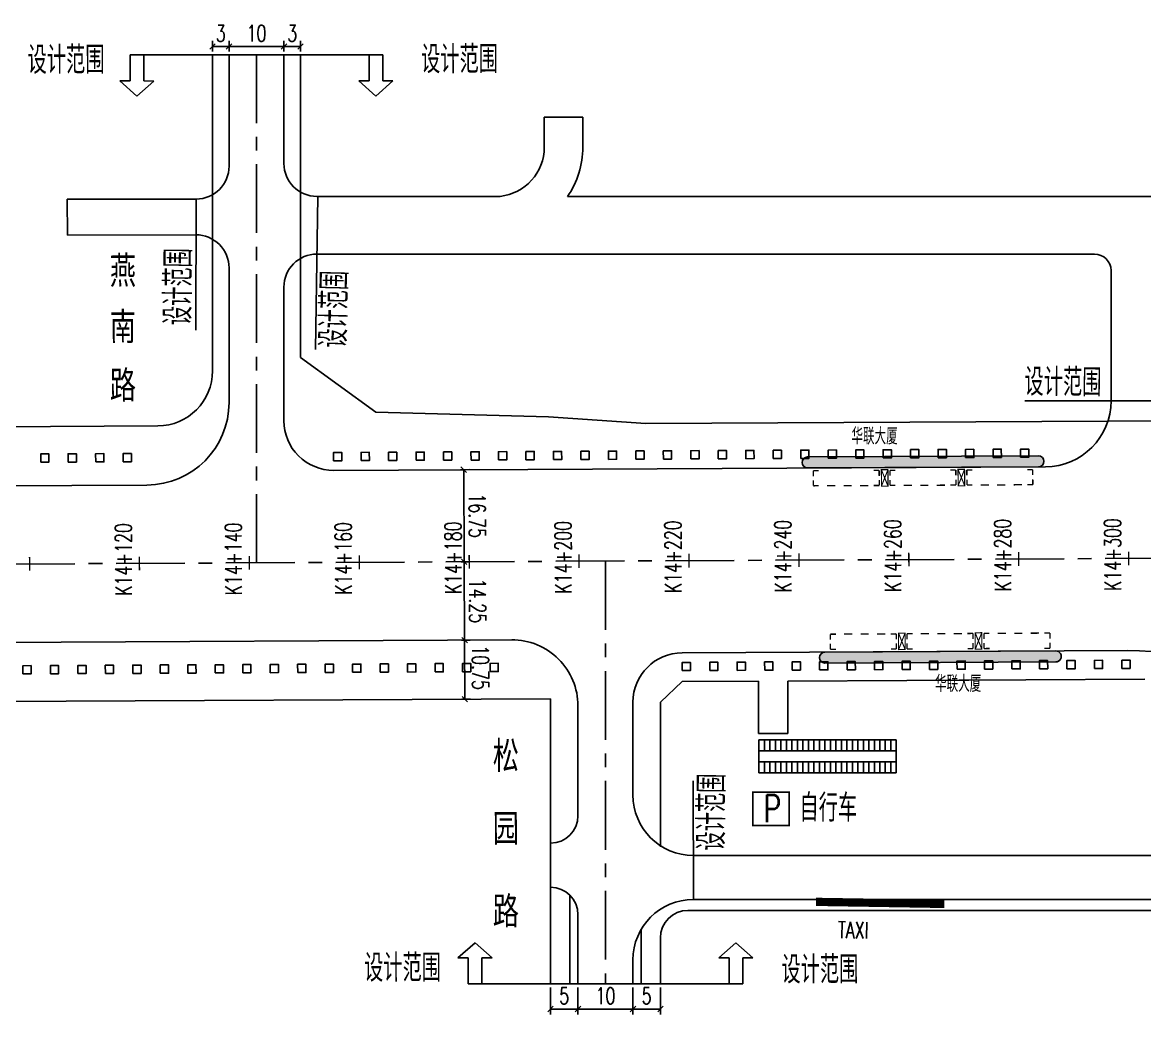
# Model space of a CAD drawing. Extents: x 113363 to 119694, y 18926 to 19620.
# Drawn here: x 118265.9 to 118470.1, y 19205.2 to 19385.7 of the extents above; entities that cross this region are included whole.
import ezdxf
from ezdxf.enums import TextEntityAlignment as Align

# ---------------------------------------------------------------- set-up
doc = ezdxf.new("R2010")
doc.units = 0
doc.linetypes.add('CENTER', pattern=[2, 1.25, -0.25, 0.25, -0.25])
doc.linetypes.add('CONTINOUS', pattern=[0])
for name, color, linetype in [('AXIS', 2, 'Continuous'), ('FW', 4, 'Continuous'), ('SGFW', 4, 'Continuous'), ('SZ-ZH-DIM', 7, 'Continuous'), ('人行道', 1, 'Continuous'), ('公交站', 3, 'Continuous'), ('标注', 7, 'Continuous'), ('树池绿化', 3, 'Continuous'), ('横断面宽度标注', 7, 'Continuous'), ('立道牙', 5, 'Continuous'), ('绿化带边线', 3, 'Continuous'), ('自行车接驳', 4, 'Continuous'), ('路网路名', 7, 'Continuous')]:
    doc.layers.add(name, color=color, linetype=linetype)
doc.styles.add('ht', font='txt.shx', dxfattribs={"bigfont": 'hztxt.shx'})
doc.styles.add('hysztext', font='txtd.shx', dxfattribs={"width": 0.7, "bigfont": 'hztxt.shx'})
doc.styles.add('HZO', font='', dxfattribs={"height": 15})
doc.styles.add('HZTXT', font='ROMANS', dxfattribs={"width": 0.75, "bigfont": 'HZTXT'})
doc.styles.add('st', font='txt.shx', dxfattribs={"bigfont": 'hztxt.shx'})
doc.styles.get("Standard").update_dxf_attribs({"font": 'txtd.shx', "width": 0.7, "bigfont": 'hztxt.shx'})
doc.styles.add('txtd', font='txtd.shx', dxfattribs={"width": 0.7, "bigfont": 'hztxt.shx'})
doc.styles.get('HZO').set_extended_font_data('宋体')
doc.dimstyles.get("Standard").update_dxf_attribs({"dimtxt": 3, "dimasz": 1, "dimexe": 1, "dimexo": 0.625, "dimgap": 0.9, "dimtad": 1, "dimdsep": 46, "dimtxsty": 'txtd', "dimblk": 'OBLIQUE', "dimcen": 0.09, "dimclrd": 256, "dimadec": 0, "dimazin": 0, "dimtfac": 1, "dimtix": 1, "dimtmove": 2, "dimatfit": 3, "dimfxl": 1, "dimtolj": 1, "dimtzin": 0, "dimlwd": -1, "dimarcsym": 0})

# ---------------------------------------------------------------- blocks, each defined once
blk = doc.blocks.new('_Oblique')
at = {"color": 0, "linetype": 'ByBlock', "lineweight": -2}
blk.add_line((-0.5, -0.5), (0.5, 0.5), dxfattribs=at)
blk = doc.blocks.new('*U63')
at = {"layer": '横断面宽度标注', "color": 0, "linetype": 'CONTINOUS', "lineweight": -2, "transparency": 16777216}
for p, q in [((118345.8, 19273.34), (118347.37, 19273.35)), ((118345.85, 19262.59), (118347.42, 19262.6))]:
    blk.add_line(p, q, dxfattribs=at)
at = {"layer": '横断面宽度标注', "linetype": 'CONTINOUS', "transparency": 16777216}
blk.add_line((118346.42, 19262.59), (118346.37, 19273.34), dxfattribs=at)
for p, rotation in [((118346.37, 19273.34), 90.28595695268774), ((118346.42, 19262.59), 270.2859569526877)]:
    blk.add_blockref('_Oblique', p, dxfattribs=dict(at, rotation=rotation))
at = {"layer": '横断面宽度标注', "color": 0, "linetype": 'CONTINOUS', "transparency": 16777216, "insert": (118349.26, 19268.35), "char_height": 3, "width": 0.000000001, "attachment_point": 5, "rotation": 270.286, "style": 'txtd'}
blk.add_mtext('\\A1;10.75', dxfattribs=at)
blk = doc.blocks.new('*U64')
at = {"layer": '横断面宽度标注', "color": 0, "linetype": 'CONTINOUS', "lineweight": -2, "transparency": 16777216}
for p, q in [((118345.65, 19304.34), (118347.21, 19304.35)), ((118345.73, 19287.59), (118347.3, 19287.6))]:
    blk.add_line(p, q, dxfattribs=at)
at = {"layer": '横断面宽度标注', "linetype": 'CONTINOUS', "transparency": 16777216}
blk.add_line((118346.3, 19287.59), (118346.21, 19304.34), dxfattribs=at)
for p, rotation in [((118346.21, 19304.34), 90.28595695268774), ((118346.3, 19287.59), 270.2859569526877)]:
    blk.add_blockref('_Oblique', p, dxfattribs=dict(at, rotation=rotation))
at = {"layer": '横断面宽度标注', "color": 0, "linetype": 'CONTINOUS', "transparency": 16777216, "insert": (118348.66, 19295.98), "char_height": 3, "width": 0.000000001, "attachment_point": 5, "rotation": 270.286, "style": 'txtd'}
blk.add_mtext('\\A1;16.75', dxfattribs=at)
blk = doc.blocks.new('*U65')
at = {"layer": '横断面宽度标注', "color": 0, "linetype": 'CONTINOUS', "lineweight": -2, "transparency": 16777216}
for p, q in [((118345.73, 19287.59), (118347.3, 19287.6)), ((118345.8, 19273.34), (118347.37, 19273.35))]:
    blk.add_line(p, q, dxfattribs=at)
at = {"layer": '横断面宽度标注', "linetype": 'CONTINOUS', "transparency": 16777216}
blk.add_line((118346.37, 19273.34), (118346.3, 19287.59), dxfattribs=at)
for p, rotation in [((118346.3, 19287.59), 90.28595695268774), ((118346.37, 19273.34), 270.2859569526877)]:
    blk.add_blockref('_Oblique', p, dxfattribs=dict(at, rotation=rotation))
at = {"layer": '横断面宽度标注', "color": 0, "linetype": 'CONTINOUS', "transparency": 16777216, "insert": (118348.73, 19280.48), "char_height": 3, "width": 0.000000001, "attachment_point": 5, "rotation": 270.286, "style": 'txtd'}
blk.add_mtext('\\A1;14.25', dxfattribs=at)
blk = doc.blocks.new('*U112')
at = {"layer": '横断面宽度标注', "color": 0, "linetype": 'CONTINOUS', "lineweight": -2, "transparency": 16777216}
for p, q in [((118303.5, 19380.43), (118303.5, 19382.33)), ((118313.5, 19380.43), (118313.5, 19382.33))]:
    blk.add_line(p, q, dxfattribs=at)
at = {"layer": '横断面宽度标注', "linetype": 'CONTINOUS', "transparency": 16777216}
blk.add_line((118303.5, 19381.33), (118313.5, 19381.33), dxfattribs=at)
at = {"layer": '横断面宽度标注', "linetype": 'CONTINOUS', "transparency": 16777216, "rotation": 180}
blk.add_blockref('_Oblique', (118303.5, 19381.33), dxfattribs=at)
at = {"layer": '横断面宽度标注', "linetype": 'CONTINOUS', "transparency": 16777216}
blk.add_blockref('_Oblique', (118313.5, 19381.33), dxfattribs=at)
at = {"layer": '横断面宽度标注', "color": 0, "linetype": 'CONTINOUS', "transparency": 16777216, "insert": (118308.5, 19383.73), "char_height": 3, "width": 0.000000001, "attachment_point": 5, "style": 'txtd'}
blk.add_mtext('\\A1;10', dxfattribs=at)
blk = doc.blocks.new('*U115')
at = {"layer": '横断面宽度标注', "color": 0, "linetype": 'CONTINOUS', "lineweight": -2, "transparency": 16777216}
for p, q in [((118313.5, 19380.43), (118313.5, 19382.33)), ((118316.5, 19380.43), (118316.5, 19382.33))]:
    blk.add_line(p, q, dxfattribs=at)
at = {"layer": '横断面宽度标注', "linetype": 'CONTINOUS', "transparency": 16777216}
blk.add_line((118313.5, 19381.33), (118316.5, 19381.33), dxfattribs=at)
at = {"layer": '横断面宽度标注', "linetype": 'CONTINOUS', "transparency": 16777216, "rotation": 180}
blk.add_blockref('_Oblique', (118313.5, 19381.33), dxfattribs=at)
at = {"layer": '横断面宽度标注', "linetype": 'CONTINOUS', "transparency": 16777216}
blk.add_blockref('_Oblique', (118316.5, 19381.33), dxfattribs=at)
at = {"layer": '横断面宽度标注', "color": 0, "linetype": 'CONTINOUS', "transparency": 16777216, "insert": (118315, 19383.73), "char_height": 3, "width": 0.000000001, "attachment_point": 5, "style": 'txtd'}
blk.add_mtext('\\A1;3', dxfattribs=at)
blk = doc.blocks.new('*U116')
at = {"layer": '横断面宽度标注', "color": 0, "linetype": 'CONTINOUS', "lineweight": -2, "transparency": 16777216}
for p, q in [((118300.5, 19380.43), (118300.5, 19382.33)), ((118303.5, 19380.43), (118303.5, 19382.33))]:
    blk.add_line(p, q, dxfattribs=at)
at = {"layer": '横断面宽度标注', "linetype": 'CONTINOUS', "transparency": 16777216}
blk.add_line((118303.5, 19381.33), (118300.5, 19381.33), dxfattribs=at)
at = {"layer": '横断面宽度标注', "linetype": 'CONTINOUS', "transparency": 16777216, "rotation": 180}
blk.add_blockref('_Oblique', (118300.5, 19381.33), dxfattribs=at)
at = {"layer": '横断面宽度标注', "linetype": 'CONTINOUS', "transparency": 16777216}
blk.add_blockref('_Oblique', (118303.5, 19381.33), dxfattribs=at)
at = {"layer": '横断面宽度标注', "color": 0, "linetype": 'CONTINOUS', "transparency": 16777216, "insert": (118302, 19383.73), "char_height": 3, "width": 0.000000001, "attachment_point": 5, "style": 'txtd'}
blk.add_mtext('\\A1;3', dxfattribs=at)
blk = doc.blocks.new('*U121')
at = {"layer": '横断面宽度标注', "color": 0, "linetype": 'CONTINOUS', "lineweight": -2, "transparency": 16777216}
for p, q in [((118367, 19210.17), (118367, 19205.23)), ((118377, 19210.17), (118377, 19205.23))]:
    blk.add_line(p, q, dxfattribs=at)
at = {"layer": '横断面宽度标注', "linetype": 'CONTINOUS', "transparency": 16777216}
blk.add_line((118367, 19206.23), (118377, 19206.23), dxfattribs=at)
at = {"layer": '横断面宽度标注', "linetype": 'CONTINOUS', "transparency": 16777216, "rotation": 180}
blk.add_blockref('_Oblique', (118367, 19206.23), dxfattribs=at)
at = {"layer": '横断面宽度标注', "linetype": 'CONTINOUS', "transparency": 16777216}
blk.add_blockref('_Oblique', (118377, 19206.23), dxfattribs=at)
at = {"layer": '横断面宽度标注', "color": 0, "linetype": 'CONTINOUS', "transparency": 16777216, "insert": (118372, 19208.63), "char_height": 3, "width": 0.000000001, "attachment_point": 5, "style": 'txtd'}
blk.add_mtext('\\A1;10', dxfattribs=at)
blk = doc.blocks.new('*U122')
at = {"layer": '横断面宽度标注', "color": 0, "linetype": 'CONTINOUS', "lineweight": -2, "transparency": 16777216}
for p, q in [((118377, 19210.17), (118377, 19205.23)), ((118382, 19210.17), (118382, 19205.23))]:
    blk.add_line(p, q, dxfattribs=at)
at = {"layer": '横断面宽度标注', "linetype": 'CONTINOUS', "transparency": 16777216}
blk.add_line((118377, 19206.23), (118382, 19206.23), dxfattribs=at)
at = {"layer": '横断面宽度标注', "linetype": 'CONTINOUS', "transparency": 16777216, "rotation": 180}
blk.add_blockref('_Oblique', (118377, 19206.23), dxfattribs=at)
at = {"layer": '横断面宽度标注', "linetype": 'CONTINOUS', "transparency": 16777216}
blk.add_blockref('_Oblique', (118382, 19206.23), dxfattribs=at)
at = {"layer": '横断面宽度标注', "color": 0, "linetype": 'CONTINOUS', "transparency": 16777216, "insert": (118379.5, 19208.63), "char_height": 3, "width": 0.000000001, "attachment_point": 5, "style": 'txtd'}
blk.add_mtext('\\A1;5', dxfattribs=at)
blk = doc.blocks.new('*U123')
at = {"layer": '横断面宽度标注', "color": 0, "linetype": 'CONTINOUS', "lineweight": -2, "transparency": 16777216}
for p, q in [((118362, 19210.17), (118362, 19205.23)), ((118367, 19210.17), (118367, 19205.23))]:
    blk.add_line(p, q, dxfattribs=at)
at = {"layer": '横断面宽度标注', "linetype": 'CONTINOUS', "transparency": 16777216}
blk.add_line((118367, 19206.23), (118362, 19206.23), dxfattribs=at)
for p, rotation in [((118362, 19206.23), 180.0000000000417), ((118367, 19206.23), 4.164668609973888e-11)]:
    blk.add_blockref('_Oblique', p, dxfattribs=dict(at, rotation=rotation))
at = {"layer": '横断面宽度标注', "color": 0, "linetype": 'CONTINOUS', "transparency": 16777216, "insert": (118364.5, 19208.63), "char_height": 3, "width": 0.000000001, "attachment_point": 5, "style": 'txtd'}
blk.add_mtext('\\A1;5', dxfattribs=at)
blk = doc.blocks.new('gjz')
at = {"layer": '公交站'}
h = blk.add_hatch(color=256, dxfattribs=at)
edge = h.paths.add_edge_path()
edge.add_arc((121607.49, 19578.37), 1, 270, 450)
edge.add_line((121607.49, 19579.37), (121565.49, 19579.37))
edge.add_arc((121565.49, 19578.37), 1, 90, 270)
edge.add_line((121565.49, 19577.37), (121607.49, 19577.37))
for p, q in [((121565.49, 19579.37), (121607.49, 19579.37)), ((121607.49, 19577.37), (121565.49, 19577.37))]:
    blk.add_line(p, q, dxfattribs=at)
for points in [[(121580.09, 19576.99, 0.2, 0.2, 0), (121578.89, 19576.99, 0.2, 0.2, 0), (121578.89, 19573.99, 0.2, 0.2, 0), (121580.09, 19573.99, 0.2, 0.2, 0), (121580.09, 19576.99, 0.2, 0.2, 0)], [(121578.89, 19576.99, 0.2, 0.2, 0), (121580.09, 19573.99, 0.2, 0.2, 0)], [(121578.89, 19573.99, 0.2, 0.2, 0), (121580.09, 19576.99, 0.2, 0.2, 0)], [(121594.04, 19576.99, 0.2, 0.2, 0), (121592.84, 19576.99, 0.2, 0.2, 0), (121592.84, 19573.99, 0.2, 0.2, 0), (121594.04, 19573.99, 0.2, 0.2, 0), (121594.04, 19576.99, 0.2, 0.2, 0)], [(121592.84, 19576.99, 0.2, 0.2, 0), (121594.04, 19573.99, 0.2, 0.2, 0)], [(121592.84, 19573.99, 0.2, 0.2, 0), (121594.04, 19576.99, 0.2, 0.2, 0)], [(121566.49, 19576.87, 0.25, 0.25, 0), (121566.49, 19575.87, 0.25, 0.25, 0)], [(121567.49, 19576.87, 0.25, 0.25, 0), (121566.49, 19576.87, 0.25, 0.25, 0)], [(121566.49, 19575.12, 0.25, 0.25, 0), (121566.49, 19574.12, 0.25, 0.25, 0)], [(121578.49, 19576.87, 0.25, 0.25, 0), (121577.49, 19576.87, 0.25, 0.25, 0)], [(121578.49, 19576.87, 0.25, 0.25, 0), (121578.49, 19575.87, 0.25, 0.25, 0)], [(121578.49, 19575.12, 0.25, 0.25, 0), (121578.49, 19574.12, 0.25, 0.25, 0)], [(121580.44, 19576.87, 0.25, 0.25, 0), (121580.44, 19575.87, 0.25, 0.25, 0)], [(121581.44, 19576.87, 0.25, 0.25, 0), (121580.44, 19576.87, 0.25, 0.25, 0)], [(121580.44, 19575.12, 0.25, 0.25, 0), (121580.44, 19574.12, 0.25, 0.25, 0)], [(121592.44, 19576.87, 0.25, 0.25, 0), (121591.44, 19576.87, 0.25, 0.25, 0)], [(121592.44, 19576.87, 0.25, 0.25, 0), (121592.44, 19575.87, 0.25, 0.25, 0)], [(121592.44, 19575.12, 0.25, 0.25, 0), (121592.44, 19574.12, 0.25, 0.25, 0)], [(121594.44, 19576.87, 0.25, 0.25, 0), (121594.44, 19575.87, 0.25, 0.25, 0)], [(121595.44, 19576.87, 0.25, 0.25, 0), (121594.44, 19576.87, 0.25, 0.25, 0)], [(121594.44, 19575.12, 0.25, 0.25, 0), (121594.44, 19574.12, 0.25, 0.25, 0)], [(121606.44, 19576.87, 0.25, 0.25, 0), (121605.44, 19576.87, 0.25, 0.25, 0)], [(121606.44, 19576.87, 0.25, 0.25, 0), (121606.44, 19575.87, 0.25, 0.25, 0)], [(121606.44, 19575.12, 0.25, 0.25, 0), (121606.44, 19574.12, 0.25, 0.25, 0)], [(121566.49, 19574.12, 0.25, 0.25, 0), (121567.49, 19574.12, 0.25, 0.25, 0)], [(121568.99, 19574.12, 0.25, 0.25, 0), (121570.49, 19574.12, 0.25, 0.25, 0)], [(121571.99, 19574.12, 0.25, 0.25, 0), (121573.49, 19574.12, 0.25, 0.25, 0)], [(121574.99, 19574.12, 0.25, 0.25, 0), (121576.49, 19574.12, 0.25, 0.25, 0)], [(121577.49, 19574.12, 0.25, 0.25, 0), (121578.49, 19574.12, 0.25, 0.25, 0)], [(121580.44, 19574.12, 0.25, 0.25, 0), (121581.44, 19574.12, 0.25, 0.25, 0)], [(121582.94, 19574.12, 0.25, 0.25, 0), (121584.44, 19574.12, 0.25, 0.25, 0)], [(121585.94, 19574.12, 0.25, 0.25, 0), (121587.44, 19574.12, 0.25, 0.25, 0)], [(121588.94, 19574.12, 0.25, 0.25, 0), (121590.44, 19574.12, 0.25, 0.25, 0)], [(121591.44, 19574.12, 0.25, 0.25, 0), (121592.44, 19574.12, 0.25, 0.25, 0)], [(121594.44, 19574.12, 0.25, 0.25, 0), (121595.44, 19574.12, 0.25, 0.25, 0)], [(121596.94, 19574.12, 0.25, 0.25, 0), (121598.44, 19574.12, 0.25, 0.25, 0)], [(121599.94, 19574.12, 0.25, 0.25, 0), (121601.44, 19574.12, 0.25, 0.25, 0)], [(121602.94, 19574.12, 0.25, 0.25, 0), (121604.44, 19574.12, 0.25, 0.25, 0)], [(121605.44, 19574.12, 0.25, 0.25, 0), (121606.44, 19574.12, 0.25, 0.25, 0)]]:
    blk.add_lwpolyline(points, format="xyseb", dxfattribs=at)
for centre, start, end in [((121565.49, 19578.37), 90, 270), ((121607.49, 19578.37), 270, 90)]:
    blk.add_arc(centre, 1, start, end, dxfattribs=at)
blk = doc.blocks.new('11')
at = {"layer": '树池绿化', "linetype": 'CONTINOUS'}
blk.add_lwpolyline([(0, 0), (1.5, 0), (1.5, 1.5), (0, 1.5)], close=True, dxfattribs=at)

msp = doc.modelspace()

# ---------------------------------------------------------------- linework, layer by layer
at = {"layer": 'AXIS', "color": 211, "linetype": 'CENTER', "ltscale": 10}
for p, q in [((118308.5, 19287.403), (118308.5, 19379.808)), ((113543.008, 19263.619), (119536.495, 19293.532)), ((118372, 19287.72), (118372, 19210.79))]:
    msp.add_line(p, q, dxfattribs=at)
at = {"layer": 'FW', "linetype": 'CONTINOUS'}
for p, q in [((118297.491, 19329.716), (118297.509, 19353.568)), ((118319.252, 19326.225), (118319.65, 19354.07)), ((118448.279, 19316.87), (118470.057, 19316.87)), ((118463.999, 19316.87), (118478, 19316.87)), ((118387.977, 19247.716), (118388.014, 19226.118))]:
    msp.add_line(p, q, dxfattribs=at)
at = {"layer": 'SZ-ZH-DIM'}
for points in [[(118387.197, 19289.046, 0.25, 0.25, 0), (118387.21, 19286.546, 0.25, 0.25, 0)], [(118407.197, 19289.146, 0.25, 0.25, 0), (118407.209, 19286.646, 0.25, 0.25, 0)], [(118427.197, 19289.246, 0.25, 0.25, 0), (118427.209, 19286.746, 0.25, 0.25, 0)], [(118447.196, 19289.346, 0.25, 0.25, 0), (118447.209, 19286.846, 0.25, 0.25, 0)], [(118467.196, 19289.445, 0.25, 0.25, 0), (118467.209, 19286.945, 0.25, 0.25, 0)], [(118267.199, 19288.447, 0.25, 0.25, 0), (118267.211, 19285.947, 0.25, 0.25, 0)], [(118287.198, 19288.547, 0.25, 0.25, 0), (118287.211, 19286.047, 0.25, 0.25, 0)], [(118307.198, 19288.647, 0.25, 0.25, 0), (118307.211, 19286.147, 0.25, 0.25, 0)], [(118327.198, 19288.747, 0.25, 0.25, 0), (118327.21, 19286.247, 0.25, 0.25, 0)], [(118347.198, 19288.846, 0.25, 0.25, 0), (118347.21, 19286.346, 0.25, 0.25, 0)], [(118367.197, 19288.946, 0.25, 0.25, 0), (118367.21, 19286.446, 0.25, 0.25, 0)]]:
    msp.add_lwpolyline(points, format="xyseb", dxfattribs=at)
at = {"layer": '人行道'}
for p, q in [((118300.5, 19379.808), (118316.5, 19379.808)), ((118300.5, 19346.264), (118300.5, 19379.808)), ((118316.5, 19342.766), (118316.5, 19379.808)), ((118300.5, 19322.314), (118300.5, 19346.257)), ((118316.5, 19324.749), (118316.5, 19342.766)), ((118316.5, 19324.749), (118330.244, 19314.785)), ((118330.244, 19314.785), (118361.633, 19313.99)), ((118361.633, 19313.99), (118379.354, 19312.757)), ((118362, 19262.67), (118362, 19210.79)), ((118382, 19262.04), (118382, 19235.729)), ((118382, 19219.168), (118382, 19210.79)), ((118362, 19210.79), (118382, 19210.79))]:
    msp.add_line(p, q, dxfattribs=at)
at = {"layer": '人行道', "ltscale": 10}
for p, q in [((118463.416, 19313.177), (118600.226, 19313.86)), ((118127.65, 19311.501), (118290.55, 19312.314)), ((118379.354, 19312.757), (118463.416, 19313.177)), ((118385.981, 19265.79), (118382, 19262.04)), ((118385.981, 19265.79), (118399.861, 19265.859)), ((118399.861, 19265.859), (118399.861, 19256.385)), ((118405.158, 19265.885), (118470.132, 19266.21)), ((118405.158, 19256.385), (118405.158, 19265.885)), ((118187.031, 19261.797), (118362, 19262.67)), ((118399.861, 19256.385), (118405.158, 19256.385)), ((118387, 19224.168), (118520.723, 19224.168)), ((118387, 19224.168), (118529.032, 19224.168))]:
    msp.add_line(p, q, dxfattribs=at)
at = {"layer": '人行道'}
for centre, radius, start, end in [((118290.5, 19322.314), 10, 270.28596, 0), ((118387, 19219.168), 5, 90, 180)]:
    msp.add_arc(centre, radius, start, end, dxfattribs=at)
at = {"layer": '公交站', "linetype": 'Continuous'}
msp.add_lwpolyline([(118410.322, 19225.729, 1.5, 1.5, 0), (118433.678, 19225.349, 1.5, 1.5, 0)], format="xyseb", dxfattribs=at)
at = {"layer": '标注', "color": 7, "linetype": 'Continuous'}
for p, q in [((118285.495, 19375.057), (118285.5, 19379.808)), ((118285.5, 19379.808), (118288.012, 19379.806)), ((118285.5, 19379.808), (118288.012, 19379.806)), ((118288.012, 19379.806), (118288.007, 19375.054)), ((118328.983, 19375.059), (118328.988, 19379.811)), ((118328.988, 19379.811), (118331.5, 19379.808)), ((118328.988, 19379.811), (118331.5, 19379.808)), ((118331.5, 19379.808), (118331.495, 19375.057)), ((118286.748, 19372.307), (118283.655, 19375.059)), ((118283.655, 19375.059), (118285.495, 19375.057)), ((118289.847, 19375.052), (118286.748, 19372.307)), ((118288.007, 19375.054), (118289.847, 19375.052)), ((118330.236, 19372.31), (118327.143, 19375.061)), ((118327.143, 19375.061), (118328.983, 19375.059)), ((118333.335, 19375.055), (118330.236, 19372.31)), ((118331.495, 19375.057), (118333.335, 19375.055)), ((118345.165, 19215.544), (118348.264, 19218.288)), ((118348.264, 19218.288), (118351.357, 19215.537)), ((118392.653, 19215.546), (118395.752, 19218.291)), ((118395.752, 19218.291), (118398.845, 19215.54)), ((118347.005, 19215.542), (118345.165, 19215.544)), ((118347, 19210.79), (118347.005, 19215.542)), ((118349.517, 19215.539), (118349.512, 19210.788)), ((118351.357, 19215.537), (118349.517, 19215.539)), ((118394.493, 19215.544), (118392.653, 19215.546)), ((118394.488, 19210.793), (118394.493, 19215.544)), ((118397.005, 19215.542), (118397, 19210.79)), ((118398.845, 19215.54), (118397.005, 19215.542)), ((118349.512, 19210.788), (118347, 19210.79)), ((118349.512, 19210.788), (118347, 19210.79)), ((118397, 19210.79), (118394.488, 19210.793)), ((118397, 19210.79), (118394.488, 19210.793))]:
    msp.add_line(p, q, dxfattribs=at)
at = {"layer": '标注', "linetype": 'Continuous'}
for p, q in [((118285.5, 19379.808), (118331.5, 19379.808)), ((118397, 19210.79), (118347, 19210.79))]:
    msp.add_line(p, q, dxfattribs=at)
at = {"layer": '立道牙'}
for p, q in [((118303.5, 19359.568), (118303.5, 19379.808)), ((118313.5, 19360.07), (118313.5, 19379.808)), ((118360.867, 19368.464), (118360.867, 19363.02)), ((118360.867, 19368.464), (118367.867, 19368.464)), ((118367.867, 19368.464), (118367.867, 19363.02)), ((118274.078, 19353.533), (118297.509, 19353.568)), ((118274.078, 19353.533), (118274.088, 19347.033)), ((118352.819, 19354.07), (118319.5, 19354.07)), ((118529.392, 19354.02), (118365.096, 19354.02)), ((118274.088, 19347.033), (118297.491, 19347.068)), ((118460.999, 19343.57), (118319.5, 19343.57)), ((118303.5, 19316.554), (118303.5, 19341.068)), ((118463.999, 19316.87), (118463.999, 19340.57)), ((118313.5, 19313.224), (118313.5, 19337.57)), ((118367, 19261.385), (118367, 19241.398)), ((118377, 19262.04), (118377, 19245.168)), ((118388, 19234.168), (118523.421, 19234.168)), ((118388, 19226.168), (118529.032, 19226.168)), ((118367, 19223.398), (118367, 19210.79)), ((118377, 19215.168), (118377, 19210.79))]:
    msp.add_line(p, q, dxfattribs=at)
at = {"layer": '立道牙', "ltscale": 10}
for p, q in [((118322.545, 19304.224), (118452.059, 19304.87)), ((118129.26, 19300.759), (118288.575, 19301.554)), ((118195.971, 19272.592), (118354.94, 19273.385)), ((118385.955, 19271.04), (118467.028, 19271.444))]:
    msp.add_line(p, q, dxfattribs=at)
at = {"layer": '立道牙'}
for centre, radius, start, end in [((118351.867, 19363.02), 9, 276.07085, 0), ((118351.867, 19363.02), 16, 325.77113, 0), ((118297.5, 19359.568), 6, 270.08367, 0), ((118319.5, 19360.07), 6, 180, 270), ((118297.5, 19341.068), 6, 0, 90.08367), ((118319.5, 19337.57), 6, 90, 180), ((118460.999, 19340.57), 3, 0, 90), ((118288.5, 19316.554), 15, 270.28596, 0), ((118322.5, 19313.224), 9, 180, 270.28596), ((118388, 19245.168), 11, 180, 270), ((118362, 19241.398), 5, 270, 0), ((118362, 19223.398), 5, 0, 90), ((118388, 19215.168), 11, 90, 180)]:
    msp.add_arc(centre, radius, start, end, dxfattribs=at)
at = {"layer": '立道牙', "ltscale": 10}
for centre, radius, start, end in [((118451.999, 19316.87), 12, 270.28596, 0), ((118355, 19261.385), 12, 0, 90.28596), ((118386, 19262.04), 9, 90.28596, 180), ((118467.278, 19221.445), 50, 51.11529, 90.28596)]:
    msp.add_arc(centre, radius, start, end, dxfattribs=at)
at = {"layer": '绿化带边线', "ltscale": 10}
for p, q in [((118365.5, 19210.79), (118365.5, 19226.968)), ((118378.5, 19220.713), (118378.5, 19210.79))]:
    msp.add_line(p, q, dxfattribs=at)
at = {"layer": '自行车接驳'}
for p, q in [((118424.925, 19255.177), (118399.925, 19255.177)), ((118399.925, 19255.177), (118399.925, 19249.177)), ((118424.925, 19255.177), (118424.925, 19249.177)), ((118424.925, 19249.177), (118399.925, 19249.177))]:
    msp.add_line(p, q, dxfattribs=at)
at = {"layer": '自行车接驳', "color": 7}
for p, q in [((118400.925, 19255.177), (118400.925, 19253.177)), ((118401.925, 19255.177), (118401.925, 19253.177)), ((118402.925, 19255.177), (118402.925, 19253.177)), ((118403.925, 19255.177), (118403.925, 19253.177)), ((118404.925, 19255.177), (118404.925, 19253.177)), ((118405.925, 19255.177), (118405.925, 19253.177)), ((118406.925, 19255.177), (118406.925, 19253.177)), ((118407.925, 19255.177), (118407.925, 19253.177)), ((118408.925, 19255.177), (118408.925, 19253.177)), ((118409.925, 19255.177), (118409.925, 19253.177)), ((118410.925, 19255.177), (118410.925, 19253.177)), ((118411.925, 19255.177), (118411.925, 19253.177)), ((118412.925, 19255.177), (118412.925, 19253.177)), ((118413.925, 19255.177), (118413.925, 19253.177)), ((118414.925, 19255.177), (118414.925, 19253.177)), ((118415.925, 19255.177), (118415.925, 19253.177)), ((118416.925, 19255.177), (118416.925, 19253.177)), ((118417.925, 19255.177), (118417.925, 19253.177)), ((118418.925, 19255.177), (118418.925, 19253.177)), ((118419.925, 19255.177), (118419.925, 19253.177)), ((118420.925, 19255.177), (118420.925, 19253.177)), ((118421.925, 19255.177), (118421.925, 19253.177)), ((118422.925, 19255.177), (118422.925, 19253.177)), ((118423.925, 19255.177), (118423.925, 19253.177)), ((118424.925, 19253.177), (118399.925, 19253.177)), ((118424.925, 19251.177), (118399.925, 19251.177)), ((118400.925, 19251.177), (118400.925, 19249.177)), ((118401.925, 19251.177), (118401.925, 19249.177)), ((118402.925, 19251.177), (118402.925, 19249.177)), ((118403.925, 19251.177), (118403.925, 19249.177)), ((118404.925, 19251.177), (118404.925, 19249.177)), ((118405.925, 19251.177), (118405.925, 19249.177)), ((118406.925, 19251.177), (118406.925, 19249.177)), ((118407.925, 19251.177), (118407.925, 19249.177)), ((118408.925, 19251.177), (118408.925, 19249.177)), ((118409.925, 19251.177), (118409.925, 19249.177)), ((118410.925, 19251.177), (118410.925, 19249.177)), ((118411.925, 19251.177), (118411.925, 19249.177)), ((118412.925, 19251.177), (118412.925, 19249.177)), ((118413.925, 19251.177), (118413.925, 19249.177)), ((118414.925, 19251.177), (118414.925, 19249.177)), ((118415.925, 19251.177), (118415.925, 19249.177)), ((118416.925, 19251.177), (118416.925, 19249.177)), ((118417.925, 19251.177), (118417.925, 19249.177)), ((118418.925, 19251.177), (118418.925, 19249.177)), ((118419.925, 19251.177), (118419.925, 19249.177)), ((118420.925, 19251.177), (118420.925, 19249.177)), ((118421.925, 19251.177), (118421.925, 19249.177)), ((118422.925, 19251.177), (118422.925, 19249.177)), ((118423.925, 19251.177), (118423.925, 19249.177))]:
    msp.add_line(p, q, dxfattribs=at)
msp.add_lwpolyline([(118398.842, 19245.706, 0.3, 0.3, 0), (118405.442, 19245.66, 0.3, 0.3, 0), (118405.4, 19239.592, 0.3, 0.3, 0), (118398.799, 19239.639, 0.3, 0.3, 0)], format="xyseb", close=True, dxfattribs=at)

# ---------------------------------------------------------------- block references
at = {"linetype": 'ByBlock', "rotation": 0.2859569522687953}
for p in [(118332.536, 19306.023), (118337.536, 19306.048), (118342.536, 19306.073), (118347.536, 19306.098), (118352.536, 19306.123), (118357.536, 19306.148), (118362.536, 19306.173), (118367.536, 19306.198), (118372.536, 19306.223), (118377.535, 19306.248), (118382.535, 19306.273), (118387.535, 19306.298), (118392.535, 19306.323), (118397.535, 19306.348), (118402.535, 19306.373), (118407.535, 19306.398), (118412.535, 19306.423), (118417.535, 19306.448), (118422.535, 19306.473), (118427.535, 19306.498), (118432.535, 19306.523), (118437.535, 19306.548), (118442.535, 19306.572), (118447.535, 19306.597), (118269.237, 19305.708), (118274.237, 19305.733), (118279.237, 19305.757), (118284.236, 19305.782), (118322.536, 19305.974), (118327.536, 19305.999), (118275.999, 19267.241), (118280.998, 19267.266), (118285.998, 19267.291), (118290.998, 19267.316), (118295.998, 19267.341), (118300.998, 19267.366), (118305.998, 19267.391), (118310.998, 19267.416), (118315.998, 19267.44), (118320.998, 19267.465), (118325.998, 19267.49), (118330.998, 19267.515), (118335.998, 19267.54), (118340.998, 19267.565), (118345.998, 19267.59), (118350.998, 19267.615), (118385.971, 19267.79), (118390.971, 19267.815), (118395.971, 19267.84), (118400.971, 19267.865), (118405.971, 19267.89), (118410.971, 19267.914), (118415.971, 19267.939), (118420.971, 19267.964), (118425.971, 19267.989), (118430.971, 19268.014), (118435.971, 19268.039), (118440.971, 19268.064), (118445.971, 19268.089), (118450.97, 19268.114), (118455.97, 19268.139), (118460.97, 19268.164), (118465.97, 19268.189), (118265.999, 19267.191), (118270.999, 19267.216)]:
    msp.add_blockref('11', p, dxfattribs=at)
at = {"layer": '公交站', "rotation": 0.2859569522687953}
msp.add_blockref('gjz', (-3057.468, -879.188), dxfattribs=at)
at = {"layer": '公交站', "xscale": -1, "rotation": 180.2859569522688}
msp.add_blockref('gjz', (-3249.748, 38241.576), dxfattribs=at)

# ---------------------------------------------------------------- texts
at = {"layer": 'SGFW', "linetype": 'Continuous', "style": 'HZTXT', "width": 0.7}
for rotation, p in [(89.31782, (118296.695, 19330.613, 145)), (88.65239, (118324.966, 19326.483, 145)), (359.46994, (118448.225, 19317.812, 145)), (89.56695, (118393.775, 19235.042, 145))]:
    msp.add_text('设计范围', height=5, rotation=rotation, dxfattribs=at).set_placement(p)
at = {"layer": 'SZ-ZH-DIM', "style": 'hysztext', "width": 0.7}
for s, p in [(' K14+120', (118286.705, 19287.295)), (' K14+140', (118306.704, 19287.394)), (' K14+160', (118326.704, 19287.494)), (' K14+180', (118346.704, 19287.594)), (' K14+200', (118366.704, 19287.694)), (' K14+220', (118386.703, 19287.794)), (' K14+240', (118406.703, 19287.893)), (' K14+260', (118426.703, 19287.993)), (' K14+280', (118446.703, 19288.093)), (' K14+300', (118466.702, 19288.193))]:
    msp.add_text(s, height=3, rotation=90.28596, dxfattribs=at).set_placement(p, align=Align.BOTTOM_CENTER)
at = {"layer": '公交站', "linetype": 'Continuous', "width": 0.7}
for p in [(118416.771, 19308.932), (118431.979, 19263.911)]:
    msp.add_text('华联大厦', height=3, dxfattribs=at).set_placement(p)
msp.add_text('TAXI', height=3, rotation=359.0887, dxfattribs=at).set_placement((118414.28, 19219.138, 13.15))
at = {"layer": '标注', "color": 7, "style": 'st', "width": 0.7}
for p in [(118273.848, 19376.362), (118345.446, 19376.471), (118335.071, 19211.22), (118411.022, 19210.887)]:
    msp.add_text('设计范围', height=5, rotation=0.11298, dxfattribs=at).set_placement(p, align=Align.CENTER)
at = {"layer": '自行车接驳', "color": 7, "style": 'ht', "width": 0.7}
for s, p in [('P', (118400.733, 19240.209)), ('自行车', (118407.285, 19240.357))]:
    msp.add_text(s, height=5.001, rotation=359.59644, dxfattribs=at).set_placement(p)
at = {"layer": '路网路名', "style": 'HZO', "width": 0.7}
for s, p in [('燕', (118281.816, 19338.117, 2)), ('南', (118281.816, 19327.904, 2)), ('路', (118281.816, 19317.271, 2)), ('松', (118351.494, 19249.875, 1)), ('园', (118351.494, 19236.646, 1)), ('路', (118351.494, 19221.599, 1))]:
    msp.add_text(s, height=5, rotation=0.19573, dxfattribs=at).set_placement(p)

# ---------------------------------------------------------------- dimensions: what is measured, and where the dimension line sits
at = {"layer": '横断面宽度标注', "linetype": 'CONTINOUS'}
for base, p1, p2, picture, middle in [((118300.5, 19381.335), (118303.5, 19379.808), (118300.5, 19379.808), '*U116', (118302, 19383.735)), ((118313.5, 19381.335), (118303.5, 19379.808), (118313.5, 19379.808), '*U112', (118308.5, 19383.735)), ((118316.5, 19381.335), (118313.5, 19379.808), (118316.5, 19379.808), '*U115', (118315, 19383.735))]:
    dim = msp.add_linear_dim(base=base, p1=p1, p2=p2, dimstyle='Standard', dxfattribs=at)
    dim.commit()
    dim.dimension.update_dxf_attribs({"geometry": picture, "text_midpoint": middle})
for base, p1, p2, picture, middle in [((118346.214, 19304.342), (118345.107, 19287.586), (118345.023, 19304.336), '*U64', (118348.656, 19295.979)), ((118346.298, 19287.592), (118345.178, 19273.336), (118345.107, 19287.586), '*U65', (118348.733, 19280.479))]:
    dim = msp.add_linear_dim(base=base, p1=p1, p2=p2, angle=90.28596, dimstyle='Standard', dxfattribs=at)
    dim.commit()
    dim.dimension.update_dxf_attribs({"geometry": picture, "text_midpoint": middle})
dim = msp.add_linear_dim(base=(118346.369, 19273.342), p1=(118345.228, 19262.586), p2=(118345.174, 19273.336), angle=90.28596, dimstyle='Standard', dxfattribs=at)
dim.commit()
dim.dimension.update_dxf_attribs({"geometry": '*U63', "text_midpoint": (118349.263, 19268.346), "dimtype": 160})
for p1, p2, distance, picture, middle in [((118367, 19210.79), (118362, 19210.79), 4.562, '*U123', (118364.5, 19208.628)), ((118367, 19210.79), (118377, 19210.79), -4.562, '*U121', (118372, 19208.628)), ((118377, 19210.79), (118382, 19210.79), -4.562, '*U122', (118379.5, 19208.628))]:
    dim = msp.add_aligned_dim(p1=p1, p2=p2, distance=distance, dimstyle='Standard', dxfattribs=at)
    dim.commit()
    dim.dimension.update_dxf_attribs({"geometry": picture, "text_midpoint": middle})

doc.saveas('drawing.dxf')
